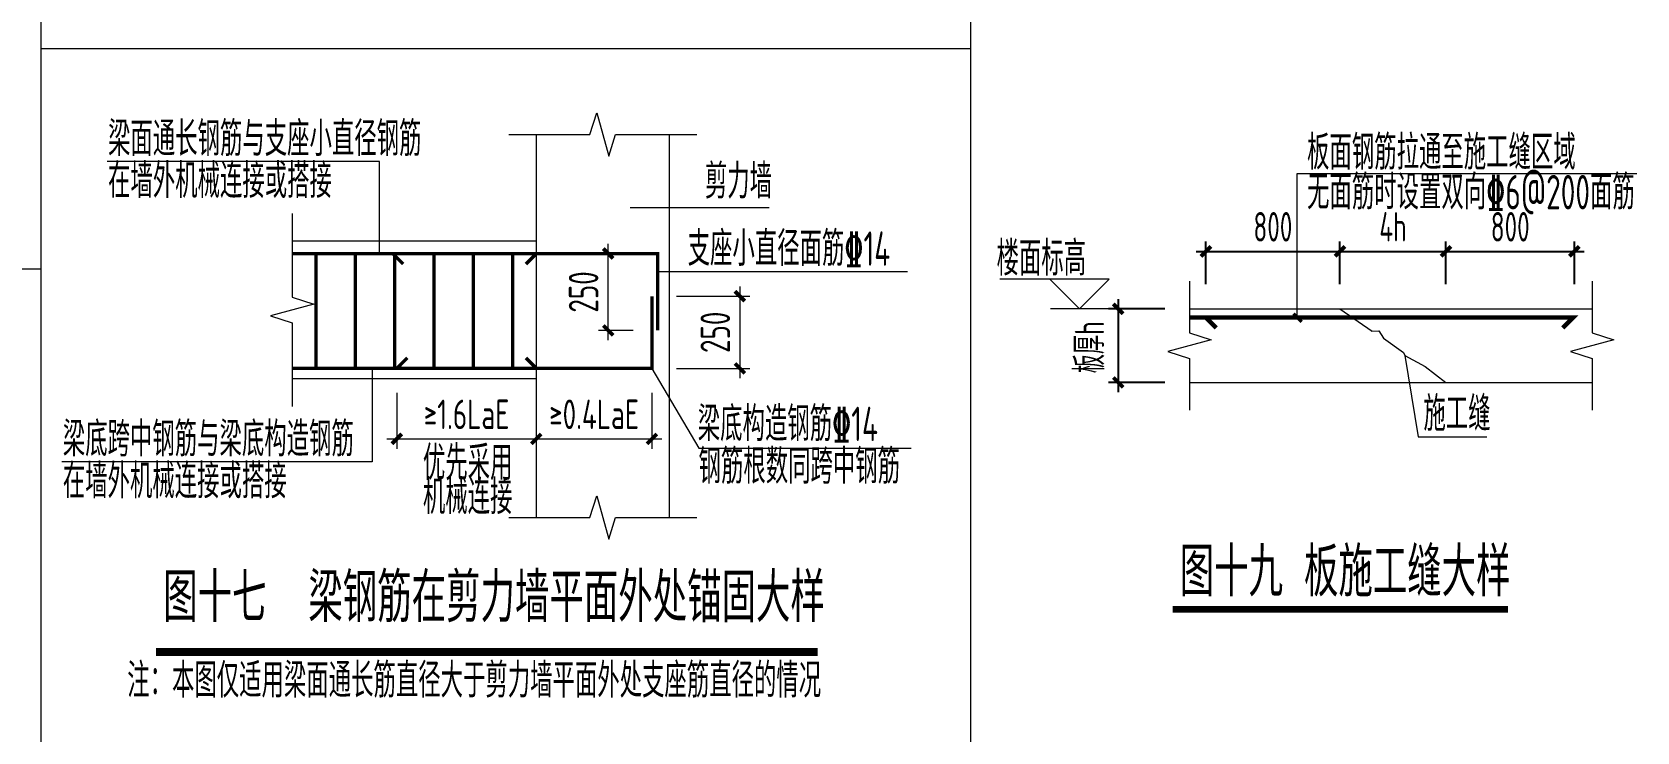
# Model space of a CAD drawing. Extents: x -129922 to 1190196, y -520662 to 139923.
# Drawn here: x -37590 to -21280, y -209083 to -201970 of the extents above; entities that cross this region are included whole.
import ezdxf
from ezdxf.enums import TextEntityAlignment as Align

# ---------------------------------------------------------------- set-up
doc = ezdxf.new("R2010")
doc.units = 0
doc.header["$LTSCALE"] = 1000
doc.header["$MEASUREMENT"] = 0
doc.layers.add('$AUDIT_BAD_LAYER3', color=7, linetype='Continuous')
for name, color, linetype, lineweight in [('S-基础-DIM', 3, 'Continuous', 20), ('S-墙柱-REIN', 1, 'Continuous', 20), ('S-大样-HATCH', 251, 'Continuous', 9), ('S-大样-实线', 2, 'Continuous', 20), ('S-大样-标高', 3, 'Continuous', 20), ('S-通用-TAB', 7, 'Continuous', 20), ('S-通用-TEXT', 7, 'Continuous', 20), ('S-通用-THIN', 7, 'Continuous', 20)]:
    doc.layers.add(name, color=color, linetype=linetype, lineweight=lineweight)
doc.styles.add('TSSD_Dimension', font='tssdeng.shx', dxfattribs={"width": 0.7, "bigfont": 'HZTXT.SHX'})
doc.styles.add('TSSD_Rein', font='tssdeng.shx', dxfattribs={"width": 0.7, "bigfont": 'hztxt.shx'})
doc.styles.add('TSSD_Rein_300(数字)', font='Tssdeng.shx', dxfattribs={"width": 0.65, "height": 300, "bigfont": 'hztxt.shx'})
doc.styles.add('TSSD_Rein_350（文字）', font='Tssdeng.shx', dxfattribs={"width": 0.65, "height": 350, "bigfont": 'hztxt.shx'})
doc.dimstyles.new('TSSD_20_100', dxfattribs={"dimtxt": 250, "dimasz": 100, "dimexe": 100, "dimexo": 250, "dimgap": 100, "dimtad": 1, "dimdec": 0, "dimlfac": 0.2, "dimzin": 0, "dimdsep": 46, "dimtxsty": 'TSSD_Dimension', "dimblk": 'ARCHTICK', "dimcen": 0, "dimdle": 100, "dimclrt": 7, "dimadec": 0, "dimazin": 0, "dimtfac": 1, "dimtdec": 0, "dimtix": 1, "dimtmove": 2, "dimatfit": 3, "dimfxl": 0, "dimtolj": 1, "dimtzin": 0, "dimarcsym": 0})

# ---------------------------------------------------------------- blocks, each defined once
blk = doc.blocks.new('_ArchTick')
at = {"color": 0, "linetype": 'ByBlock', "const_width": 0.4}
blk.add_lwpolyline([(-0.5, -0.5), (0.5, 0.5)], dxfattribs=at)
blk = doc.blocks.new('*D1083')
at = {"layer": 'Defpoints', "color": 0, "transparency": 16777216}
for p in [(-21915, -204199), (-23220, -204783), (-21915, -204783)]:
    blk.add_point(p, dxfattribs=at)
at = {"layer": 'S-基础-DIM', "color": 0, "lineweight": -2, "transparency": 16777216}
for p, q in [((-23320, -204199), (-21815, -204199)), ((-23220, -204533), (-23220, -204099)), ((-21915, -204533), (-21915, -204099))]:
    blk.add_line(p, q, dxfattribs=at)
at = {"layer": 'S-基础-DIM', "color": 0, "lineweight": -2, "transparency": 16777216, "xscale": 100, "yscale": 100, "zscale": 100, "rotation": 180}
blk.add_blockref('_ArchTick', (-23220, -204199), dxfattribs=at)
at = {"layer": 'S-基础-DIM', "color": 0, "lineweight": -2, "transparency": 16777216, "xscale": 100, "yscale": 100, "zscale": 100}
blk.add_blockref('_ArchTick', (-21915, -204199), dxfattribs=at)
at = {"layer": 'S-基础-DIM', "color": 7, "transparency": 16777216, "insert": (-22567, -203949), "char_height": 300, "attachment_point": 5, "style": 'TSSD_Rein_300(数字)'}
blk.add_mtext('\\A1;800', dxfattribs=at)
blk = doc.blocks.new('*D1084')
at = {"layer": 'Defpoints', "color": 0, "transparency": 16777216}
for p in [(-23220, -204199), (-24298, -204783), (-23220, -204783)]:
    blk.add_point(p, dxfattribs=at)
at = {"layer": 'S-基础-DIM', "color": 0, "lineweight": -2, "transparency": 16777216}
for p, q in [((-24398, -204199), (-23120, -204199)), ((-24298, -204533), (-24298, -204099)), ((-23220, -204533), (-23220, -204099))]:
    blk.add_line(p, q, dxfattribs=at)
at = {"layer": 'S-基础-DIM', "color": 0, "lineweight": -2, "transparency": 16777216, "xscale": 100, "yscale": 100, "zscale": 100, "rotation": 180}
blk.add_blockref('_ArchTick', (-24298, -204199), dxfattribs=at)
at = {"layer": 'S-基础-DIM', "color": 0, "lineweight": -2, "transparency": 16777216, "xscale": 100, "yscale": 100, "zscale": 100}
blk.add_blockref('_ArchTick', (-23220, -204199), dxfattribs=at)
at = {"layer": 'S-基础-DIM', "color": 7, "transparency": 16777216, "insert": (-23759, -203949), "char_height": 300, "attachment_point": 5, "style": 'TSSD_Rein_300(数字)'}
blk.add_mtext('\\A1;4h', dxfattribs=at)
blk = doc.blocks.new('*D1085')
at = {"layer": 'Defpoints', "color": 0, "transparency": 16777216}
for p in [(-24298, -204199), (-25660, -204783), (-24298, -204783)]:
    blk.add_point(p, dxfattribs=at)
at = {"layer": 'S-基础-DIM', "color": 0, "lineweight": -2, "transparency": 16777216}
for p, q in [((-25760, -204199), (-24198, -204199)), ((-25660, -204533), (-25660, -204099)), ((-24298, -204533), (-24298, -204099))]:
    blk.add_line(p, q, dxfattribs=at)
at = {"layer": 'S-基础-DIM', "color": 0, "lineweight": -2, "transparency": 16777216, "xscale": 100, "yscale": 100, "zscale": 100, "rotation": 180}
blk.add_blockref('_ArchTick', (-25660, -204199), dxfattribs=at)
at = {"layer": 'S-基础-DIM', "color": 0, "lineweight": -2, "transparency": 16777216, "xscale": 100, "yscale": 100, "zscale": 100}
blk.add_blockref('_ArchTick', (-24298, -204199), dxfattribs=at)
at = {"layer": 'S-基础-DIM', "color": 7, "transparency": 16777216, "insert": (-24979, -203949), "char_height": 300, "attachment_point": 5, "style": 'TSSD_Rein_300(数字)'}
blk.add_mtext('\\A1;800', dxfattribs=at)
blk = doc.blocks.new('*D1086')
at = {"layer": 'Defpoints', "color": 0, "transparency": 16777216}
for p in [(-25828, -204783), (-26551, -205531), (-25828, -205531)]:
    blk.add_point(p, dxfattribs=at)
at = {"layer": 'S-基础-DIM', "color": 0, "lineweight": -2, "transparency": 16777216}
for p, q in [((-26551, -204683), (-26551, -205631)), ((-26078, -204783), (-26651, -204783)), ((-26078, -205531), (-26651, -205531))]:
    blk.add_line(p, q, dxfattribs=at)
at = {"layer": 'S-基础-DIM', "color": 0, "lineweight": -2, "transparency": 16777216, "xscale": 100, "yscale": 100, "zscale": 100}
for p, rotation in [((-26551, -204783), 90), ((-26551, -205531), 270)]:
    blk.add_blockref('_ArchTick', p, dxfattribs=dict(at, rotation=rotation))
at = {"layer": 'S-基础-DIM', "color": 7, "transparency": 16777216, "insert": (-26842, -205174), "char_height": 300, "attachment_point": 5, "rotation": 90, "style": 'TSSD_Rein_300(数字)'}
blk.add_mtext('\\A1;板厚h', dxfattribs=at)
blk = doc.blocks.new('*D1044')
at = {"layer": '$AUDIT_BAD_LAYER3', "color": 0, "lineweight": -2, "transparency": 16777216}
for p, q in [((3684, 3072), (3684, 2505)), ((5101, 3072), (5101, 2505)), ((3584, 2605), (5201, 2605))]:
    blk.add_line(p, q, dxfattribs=at)
at = {"layer": 'Defpoints', "color": 0, "transparency": 16777216}
for p in [(3684, 3322), (5101, 3322), (5101, 2605)]:
    blk.add_point(p, dxfattribs=at)
at = {"layer": '$AUDIT_BAD_LAYER3', "color": 0, "lineweight": -2, "transparency": 16777216, "xscale": 100, "yscale": 100, "zscale": 100, "rotation": 180}
blk.add_blockref('_ArchTick', (3684, 2605), dxfattribs=at)
at = {"layer": '$AUDIT_BAD_LAYER3', "color": 0, "lineweight": -2, "transparency": 16777216, "xscale": 100, "yscale": 100, "zscale": 100}
blk.add_blockref('_ArchTick', (5101, 2605), dxfattribs=at)
at = {"layer": '$AUDIT_BAD_LAYER3', "color": 7, "transparency": 16777216, "insert": (4393, 2855), "char_height": 300, "attachment_point": 5, "style": 'TSSD_Dimension'}
blk.add_mtext('\\A1;≥1.6LaE', dxfattribs=at)
blk = doc.blocks.new('*D1045')
at = {"layer": '$AUDIT_BAD_LAYER3', "color": 0, "lineweight": -2, "transparency": 16777216}
for p, q in [((5101, 3072), (5101, 2505)), ((6276, 3072), (6276, 2505)), ((5001, 2605), (6376, 2605))]:
    blk.add_line(p, q, dxfattribs=at)
at = {"layer": 'Defpoints', "color": 0, "transparency": 16777216}
for p in [(5101, 3322), (6276, 3322), (6276, 2605)]:
    blk.add_point(p, dxfattribs=at)
at = {"layer": '$AUDIT_BAD_LAYER3', "color": 0, "lineweight": -2, "transparency": 16777216, "xscale": 100, "yscale": 100, "zscale": 100, "rotation": 180}
blk.add_blockref('_ArchTick', (5101, 2605), dxfattribs=at)
at = {"layer": '$AUDIT_BAD_LAYER3', "color": 0, "lineweight": -2, "transparency": 16777216, "xscale": 100, "yscale": 100, "zscale": 100}
blk.add_blockref('_ArchTick', (6276, 2605), dxfattribs=at)
at = {"layer": '$AUDIT_BAD_LAYER3', "color": 7, "transparency": 16777216, "insert": (5689, 2855), "char_height": 300, "attachment_point": 5, "style": 'TSSD_Dimension'}
blk.add_mtext('\\A1;≥0.4LaE', dxfattribs=at)
blk = doc.blocks.new('*D1046')
at = {"layer": '$AUDIT_BAD_LAYER3', "color": 0, "lineweight": -2, "transparency": 16777216}
for p, q in [((7171, 4156), (7171, 3222)), ((6526, 4056), (7271, 4056)), ((6526, 3322), (7271, 3322))]:
    blk.add_line(p, q, dxfattribs=at)
at = {"layer": 'Defpoints', "color": 0, "transparency": 16777216}
for p in [(6276, 4056), (6276, 3322), (7171, 3322)]:
    blk.add_point(p, dxfattribs=at)
at = {"layer": '$AUDIT_BAD_LAYER3', "color": 0, "lineweight": -2, "transparency": 16777216, "xscale": 100, "yscale": 100, "zscale": 100}
for p, rotation in [((7171, 4056), 90), ((7171, 3322), 270)]:
    blk.add_blockref('_ArchTick', p, dxfattribs=dict(at, rotation=rotation))
at = {"layer": '$AUDIT_BAD_LAYER3', "color": 7, "transparency": 16777216, "insert": (6921, 3689), "char_height": 300, "attachment_point": 5, "rotation": 90, "style": 'TSSD_Dimension'}
blk.add_mtext('\\A1;250', dxfattribs=at)
blk = doc.blocks.new('*D1047')
at = {"layer": '$AUDIT_BAD_LAYER3', "color": 0, "lineweight": -2, "transparency": 16777216}
for p, q in [((5832, 3609), (5832, 4589)), ((6085, 4489), (5732, 4489)), ((6085, 3709), (5732, 3709))]:
    blk.add_line(p, q, dxfattribs=at)
at = {"layer": 'Defpoints', "color": 0, "transparency": 16777216}
for p in [(5832, 4489), (6335, 4489), (6335, 3709)]:
    blk.add_point(p, dxfattribs=at)
at = {"layer": '$AUDIT_BAD_LAYER3', "color": 0, "lineweight": -2, "transparency": 16777216, "xscale": 100, "yscale": 100, "zscale": 100}
for p, rotation in [((5832, 4489), 90), ((5832, 3709), 270)]:
    blk.add_blockref('_ArchTick', p, dxfattribs=dict(at, rotation=rotation))
at = {"layer": '$AUDIT_BAD_LAYER3', "color": 7, "transparency": 16777216, "insert": (5582, 4099), "char_height": 300, "attachment_point": 5, "rotation": 90, "style": 'TSSD_Dimension'}
blk.add_mtext('\\A1;250', dxfattribs=at)
blk = doc.blocks.new('梁面筋锚固示意')
at = {"layer": 'S-大样-实线', "ltscale": 0.5}
for p, q in [((5101.3, 5699.9, 0), (5101.3, 1806.6, 0)), ((6452.6, 5699.9, 0), (6452.6, 1806.6, 0)), ((5101.3, 4615.3, 0), (2620.3, 4615.3, 0)), ((5101.3, 3216.1, 0), (2620.3, 3216.1, 0))]:
    blk.add_line(p, q, dxfattribs=at)
at = {"layer": 'S-大样-实线', "elevation": 0}
for points in [[(4821.3, 5699.9), (5647, 5699.9), (5717, 5919.9), (5837, 5479.9), (5907, 5699.9), (6732.6, 5699.9)], [(2620.3, 4895.3), (2620.3, 4045.7), (2840.3, 3975.7), (2400.3, 3855.7), (2620.3, 3785.7), (2620.3, 2936.1)], [(4821.3, 1806.6), (5647, 1806.6), (5717, 2026.6), (5837, 1586.6), (5907, 1806.6), (6732.6, 1806.6)]]:
    blk.add_lwpolyline(points, dxfattribs=at)
at = {"layer": 'S-大样-实线', "color": 1, "const_width": 35, "elevation": 0}
for points in [[(2620.3, 4488.6), (5101.3, 4488.6), (4995.2, 4382.5)], [(2862, 4488.6), (2862, 3322.3)], [(3262, 4488.6), (3262, 3322.3)], [(3748.9, 4382.5), (3642.8, 4488.6), (6334.7, 4488.6), (6334.7, 3708.9)], [(3662, 4488.6), (3662, 3322.3)], [(4062, 4488.6), (4062, 3322.3)], [(4462, 4488.6), (4462, 3322.3)], [(4862, 4488.6), (4862, 3322.3)], [(3790.3, 3428.4), (3684.3, 3322.3), (6276.3, 3322.3), (6276.3, 4056.1)], [(2620.3, 3322.3), (5101.3, 3322.3), (4995.2, 3428.4)]]:
    blk.add_lwpolyline(points, dxfattribs=at)
at = {"layer": 'S-通用-TEXT'}
for p, q in [((6056.4, 4958.9, 0), (7468.7, 4958.9, 0)), ((6334.7, 4307.8, 0), (8875.5, 4307.8, 0))]:
    blk.add_line(p, q, dxfattribs=at)
at = {"layer": 'S-通用-TEXT', "elevation": 0}
for points in [[(3507.6, 4488.6), (3507.6, 5425.9), (740.1, 5425.9)], [(3433.8, 3322.3), (3433.8, 2373.1), (280.4, 2373.1)], [(6276.3, 3322.3), (6752.6, 2512.8), (8909.9, 2512.8)]]:
    blk.add_lwpolyline(points, dxfattribs=at)
at = {"layer": 'S-通用-TEXT', "color": 3, "const_width": 80}
blk.add_lwpolyline([(1236.4, 439.5), (7959.7, 439.5)], dxfattribs=at)
at = {"layer": 'S-通用-TEXT', "style": 'TSSD_Rein_350（文字）', "width": 0.65}
for s, p in [('梁面通长钢筋与支座小直径钢筋', (749.1, 5480.9, 0)), ('在墙外机械连接或搭接', (749.1, 5054.3, 0)), ('剪力墙', (6814.9, 5048.8, 0)), ('支座小直径面筋\x8414', (6639.8, 4364.5, 0)), ('梁底构造钢筋\x8414', (6742.5, 2582.6, 0)), ('梁底跨中钢筋与梁底构造钢筋', (289.4, 2428.1, 0)), ('优先采用', (3949.2, 2186.5, 0)), ('钢筋根数同跨中钢筋', (6750.6, 2150.2, 0)), ('在墙外机械连接或搭接', (289.4, 2001.6, 0)), ('机械连接', (3949.2, 1840.2, 0)), ('注：本图仅适用梁面通长筋直径大于剪力墙平面外处支座筋直径的情况', (944, -24.2, -8.9))]:
    blk.add_text(s, height=350, dxfattribs=at).set_placement(p)
at = {"layer": 'S-通用-TEXT', "color": 0, "style": 'TSSD_Rein', "width": 0.7}
blk.add_text('图十七  梁钢筋在剪力墙平面外处锚固大样', height=500, rotation=0, dxfattribs=at).set_placement((1309.4, 592.8, 0), align=Align.BOTTOM_LEFT)
at = {"layer": 'S-大样-实线'}
dim = blk.add_linear_dim(base=(5101.3, 2604.7, 0), p1=(3684.3, 3322.3, 0), p2=(5101.3, 3322.3, 0), text='≥1.6LaE', dimstyle='TSSD_20_100', dxfattribs=at)
dim.commit()
dim.dimension.update_dxf_attribs({"geometry": '*D1044', "text_midpoint": (4392.8, 2854.7, 0)})
at = {"layer": 'S-通用-TEXT'}
for base, p1, p2, picture, middle in [((5831.5, 4488.6, 0), (6334.7, 3708.9, 0), (6334.7, 4488.6, 0), '*D1047', (5581.5, 4098.8, 0)), ((7171.2, 3322.3, 0), (6276.3, 4056.1, 0), (6276.3, 3322.3, 0), '*D1046', (6921.2, 3689.2, 0))]:
    dim = blk.add_linear_dim(base=base, p1=p1, p2=p2, angle=90, text='250', dimstyle='TSSD_20_100', dxfattribs=at)
    dim.commit()
    dim.dimension.update_dxf_attribs({"geometry": picture, "text_midpoint": middle})
dim = blk.add_linear_dim(base=(6276.3, 2604.7, 0), p1=(5101.3, 3322.3, 0), p2=(6276.3, 3322.3, 0), text='≥0.4LaE', dimstyle='TSSD_20_100', dxfattribs=at)
dim.commit()
dim.dimension.update_dxf_attribs({"geometry": '*D1045', "text_midpoint": (5688.8, 2854.7, 0)})

msp = doc.modelspace()

# ---------------------------------------------------------------- linework, layer by layer
at = {"layer": 'S-墙柱-REIN', "const_width": 45}
for points in [[(-22033.4, -204977.1), (-21926.8, -204870.5), (-25827.9, -204870.5)], [(-22033.4, -204977.1), (-21926.8, -204870.5), (-25660.4, -204870.5), (-25553.8, -204977.1)]]:
    msp.add_lwpolyline(points, dxfattribs=at)
at = {"layer": 'S-大样-HATCH'}
for p, q in [((-24298.3, -204782.6), (-23971.5, -205009.1)), ((-23978, -205009.3), (-23903, -205005.4)), ((-23903, -205005.4), (-23853.9, -205079.5)), ((-23853.9, -205079.5), (-23650.8, -205227.7)), ((-23650.8, -205227.7), (-23637.7, -205256.3)), ((-23637.7, -205256.3), (-23432.3, -205368.1)), ((-23432.3, -205368.1), (-23219.8, -205531.8))]:
    msp.add_line(p, q, dxfattribs=at)
at = {"layer": 'S-大样-实线'}
for p, q in [((-25827.9, -204782.6), (-21734.8, -204782.6)), ((-25827.9, -205531.4), (-21734.8, -205531.4))]:
    msp.add_line(p, q, dxfattribs=at)
at = {"layer": 'S-大样-标高'}
msp.add_line((-26651.3, -204782.6), (-27237.8, -204782.6), dxfattribs=at)
msp.add_lwpolyline([(-27244.5, -204482.6), (-26944.5, -204782.6), (-26644.5, -204482.6), (-27755.7, -204482.6)], dxfattribs=at)
at = {"layer": 'S-通用-TAB'}
for p, q in [((-37498.6, -249510.4), (-37498.6, -192110.4)), ((-28050.6, -216657.5), (-28050.6, -192110.4)), ((-37498.6, -202136.2), (-28050.6, -202136.2)), ((-57602.3, -204377.4), (-37498.6, -204377.4))]:
    msp.add_line(p, q, dxfattribs=at)
at = {"layer": 'S-通用-TEXT'}
for p, q in [((-24731.7, -203406), (-21279.6, -203406)), ((-24731.7, -204870.5), (-24731.7, -203406)), ((-23637.7, -205256.3), (-23503.9, -206085.1)), ((-23503.9, -206085.1), (-22804.3, -206085.1))]:
    msp.add_line(p, q, dxfattribs=at)
at = {"layer": 'S-通用-TEXT', "color": 3, "const_width": 70}
msp.add_lwpolyline([(-25997.1, -207837.3), (-22588.9, -207837.3)], dxfattribs=at)
at = {"layer": 'S-通用-THIN'}
for points in [[(-25827.9, -204502.6), (-25827.9, -205027), (-25607.9, -205097), (-26047.9, -205217), (-25827.9, -205287), (-25827.9, -205811.4)], [(-21734.8, -204502.6), (-21734.8, -205027), (-21514.8, -205097), (-21954.8, -205217), (-21734.8, -205287), (-21734.8, -205811.4)]]:
    msp.add_lwpolyline(points, dxfattribs=at)

# ---------------------------------------------------------------- block references
at = {"layer": 'S-通用-TEXT'}
msp.add_blockref('梁面筋锚固示意', (-37566.7, -208710.4, 8.9), dxfattribs=at)
at = {"layer": 'S-通用-TEXT', "xscale": -83.20000000018626, "yscale": 83.20000000018626, "zscale": 83.2, "rotation": 180}
msp.add_blockref('_ArchTick', (-24728.3, -204874), dxfattribs=at)

# ---------------------------------------------------------------- texts
at = {"layer": 'S-大样-标高', "color": 7, "style": 'TSSD_Rein_350（文字）', "width": 0.65}
msp.add_text('楼面标高', height=350, rotation=0, dxfattribs=at).set_placement((-27787.4, -204445.1))
at = {"layer": 'S-通用-TEXT', "color": 6, "style": 'TSSD_Rein_350（文字）', "width": 0.65}
for s, p in [('板面钢筋拉通至施工缝区域', (-24631.6, -203367.6)), ('无面筋时设置双向\x846@200面筋', (-24631.6, -203772))]:
    msp.add_text(s, height=350, rotation=0, dxfattribs=at).set_placement(p)
at = {"layer": 'S-通用-TEXT', "style": 'TSSD_Rein_350（文字）', "width": 0.65}
msp.add_text('施工缝', height=350, rotation=0, dxfattribs=at).set_placement((-23449.1, -206024.4))
at = {"layer": 'S-通用-TEXT', "color": 0, "style": 'TSSD_Rein', "width": 0.7}
msp.add_text('图十九 板施工缝大样', height=500, rotation=0, dxfattribs=at).set_placement((-25926, -207707))

# ---------------------------------------------------------------- dimensions: what is measured, and where the dimension line sits
at = {"layer": 'S-基础-DIM'}
for base, p1, p2, text, picture, middle in [((-24298.3, -204199.1), (-25660.4, -204782.6), (-24298.3, -204782.6), '800', '*D1085', (-24979.4, -203949.1)), ((-23219.8, -204199.1), (-24298.3, -204782.6), (-23219.8, -204782.6), '4h', '*D1084', (-23759.1, -203949.1)), ((-21914.8, -204199.1), (-23219.8, -204782.6), (-21914.8, -204782.6), '800', '*D1083', (-22567.3, -203949.1))]:
    dim = msp.add_linear_dim(base=base, p1=p1, p2=p2, text=text, dimstyle='TSSD_20_100', override={"dimtxt": 350, "dimtxsty": 'TSSD_Rein_300(数字)'}, dxfattribs=at)
    dim.commit()
    dim.dimension.update_dxf_attribs({"geometry": picture, "text_midpoint": middle})
dim = msp.add_linear_dim(base=(-26551.3, -205531.4), p1=(-25827.9, -204782.6), p2=(-25827.9, -205531.4), angle=270, text='板厚h', dimstyle='TSSD_20_100', override={"dimtxt": 350, "dimtxsty": 'TSSD_Rein_300(数字)'}, dxfattribs=at)
dim.commit()
dim.dimension.update_dxf_attribs({"geometry": '*D1086', "text_midpoint": (-26842.4, -205173.6), "dimtype": 129})

doc.saveas('drawing.dxf')
